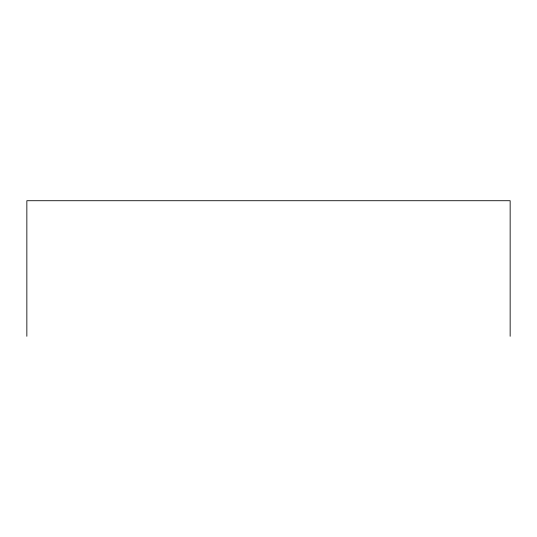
<?xml version="1.0" encoding="UTF-8"?>
<svg xmlns="http://www.w3.org/2000/svg" width="537" height="537" viewBox="0 0 537 537"><rect width="100%" height="100%" fill="white"/><g stroke="black" fill="none" stroke-linecap="round" stroke-linejoin="round"><path stroke-width="0.81" d="M510.15 336.283L510.15 200.717L26.85 200.717L26.85 336.283"/></g></svg>
